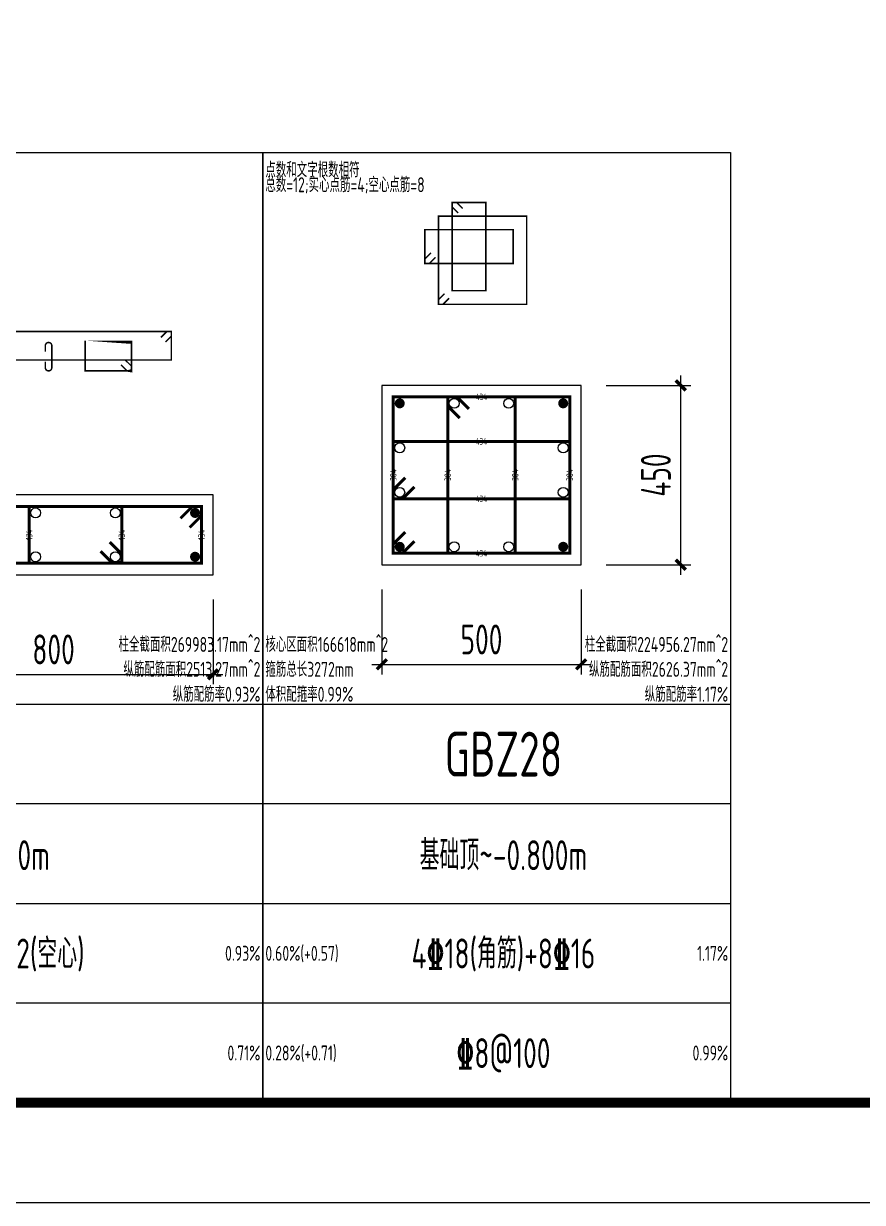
# Model space of a CAD drawing. Extents: x -1712635 to -854203, y -534641 to -21985.
# Drawn here: x -1308601 to -1300185, y -120393 to -108562 of the extents above; entities that cross this region are included whole.
import ezdxf
from ezdxf.enums import TextEntityAlignment as Align

# ---------------------------------------------------------------- set-up
doc = ezdxf.new("R2010")
doc.units = 0
doc.header["$LTSCALE"] = 1000
doc.layers.get('0').update_dxf_attribs({"linetype": 'CONTINUOUS'})
doc.layers.get('Defpoints').update_dxf_attribs({"linetype": 'CONTINUOUS'})
for name, color, linetype in [('-TK', 7, 'CONTINUOUS'), ('COLU_DE_DIM', 3, 'CONTINUOUS'), ('COLU_DE_TH', 7, 'CONTINUOUS'), ('LINK', 6, 'CONTINUOUS'), ('LINK-INDEX', 6, 'CONTINUOUS'), ('REIN', 6, 'CONTINUOUS'), ('TAB', 7, 'CONTINUOUS'), ('TAB_TEXT', 7, 'CONTINUOUS')]:
    doc.layers.add(name, color=color, linetype=linetype)
doc.layers.add('箍筋长度', color=3, linetype='CONTINUOUS', plot=False)
doc.layers.add('配箍校核', color=34, linetype='CONTINUOUS', plot=False)
doc.styles.add('BW_Rein', font='Tssdeng.shx', dxfattribs={"width": 0.7, "bigfont": 'hztxt.shx'})
doc.styles.add('TSSD_DIMENSION', font='Tssdeng.shx', dxfattribs={"width": 0.7, "bigfont": 'tssdchn.shx'})
doc.styles.add('TSSD_REIN', font='tssdeng.shx', dxfattribs={"width": 0.7, "height": 300, "bigfont": 'tssdchn.shx'})
doc.dimstyles.new('TSSD_25_100', dxfattribs={"dimtxt": 300, "dimasz": 100, "dimexe": 100, "dimexo": 250, "dimgap": 100, "dimtad": 1, "dimdec": 0, "dimlfac": 0.25, "dimzin": 0, "dimdsep": 46, "dimtxsty": 'TSSD_DIMENSION', "dimblk": 'ARCHTICK', "dimcen": 0, "dimdle": 100, "dimclrt": 7, "dimadec": 0, "dimazin": 0, "dimtfac": 1, "dimtdec": 0, "dimtix": 1, "dimtmove": 2, "dimatfit": 3, "dimldrblk": 'ARCHTICK', "dimfxl": 0, "dimtolj": 1, "dimtzin": 0, "dimarcsym": 0})

# ---------------------------------------------------------------- blocks, each defined once
blk = doc.blocks.new('_ArchTick')
at = {"color": 0, "const_width": 0.35}
blk.add_lwpolyline([(-0.5, -0.5), (0.5, 0.5)], dxfattribs=at)
blk = doc.blocks.new('*D295')
at = {"layer": 'COLU_DE_DIM', "color": 0, "lineweight": -2}
for p, q in [((-1309900.184408759, -114342.7904348215), (-1309900.184408759, -115192.7904348215)), ((-1306700.182869201, -114342.7904348215), (-1306700.182869201, -115192.7904348215)), ((-1310000.184408759, -115092.7904348215), (-1306600.182869201, -115092.7904348215))]:
    blk.add_line(p, q, dxfattribs=at)
at = {"layer": 'Defpoints', "color": 0}
for p in [(-1309900.184408759, -114092.7904348215), (-1306700.182869201, -114092.7904348215), (-1306700.182869201, -115092.7904348215)]:
    blk.add_point(p, dxfattribs=at)
at = {"layer": 'COLU_DE_DIM', "color": 0, "lineweight": -2, "xscale": 100, "yscale": 100, "zscale": 100, "rotation": 180}
blk.add_blockref('_ArchTick', (-1309900.184408759, -115092.7904348215), dxfattribs=at)
at = {"layer": 'COLU_DE_DIM', "color": 0, "lineweight": -2, "xscale": 100, "yscale": 100, "zscale": 100}
blk.add_blockref('_ArchTick', (-1306700.182869201, -115092.7904348215), dxfattribs=at)
at = {"layer": 'COLU_DE_DIM', "color": 7, "insert": (-1308300.18363898, -114842.7904348215), "char_height": 300, "attachment_point": 5, "style": 'TSSD_DIMENSION'}
blk.add_mtext('\\A1;800', dxfattribs=at)
blk = doc.blocks.new('*D298')
at = {"layer": 'COLU_DE_DIM', "color": 0, "lineweight": -2}
for p, q in [((-1305006.831382752, -114242.7892161272), (-1305006.831382752, -115092.7892161272)), ((-1303006.83686581, -114242.7892161272), (-1303006.83686581, -115092.7892161272)), ((-1305106.831382752, -114992.7892161272), (-1302906.83686581, -114992.7892161272))]:
    blk.add_line(p, q, dxfattribs=at)
at = {"layer": 'Defpoints', "color": 0}
for p in [(-1305006.831382752, -113992.7892161272), (-1303006.83686581, -113992.7892161272), (-1303006.83686581, -114992.7892161272)]:
    blk.add_point(p, dxfattribs=at)
at = {"layer": 'COLU_DE_DIM', "color": 0, "lineweight": -2, "xscale": 100, "yscale": 100, "zscale": 100, "rotation": 180}
blk.add_blockref('_ArchTick', (-1305006.831382752, -114992.7892161272), dxfattribs=at)
at = {"layer": 'COLU_DE_DIM', "color": 0, "lineweight": -2, "xscale": 100, "yscale": 100, "zscale": 100}
blk.add_blockref('_ArchTick', (-1303006.83686581, -114992.7892161272), dxfattribs=at)
at = {"layer": 'COLU_DE_DIM', "color": 7, "insert": (-1304006.834124281, -114742.7892161272), "char_height": 300, "attachment_point": 5, "style": 'TSSD_DIMENSION'}
blk.add_mtext('\\A1;500', dxfattribs=at)
blk = doc.blocks.new('*D299')
at = {"layer": 'COLU_DE_DIM', "color": 0, "lineweight": -2}
for p, q in [((-1302006.83686581, -114092.7892161272), (-1302006.83686581, -112093.1369325765)), ((-1302756.83686581, -112193.1369325765), (-1301906.83686581, -112193.1369325765)), ((-1302756.83686581, -113992.7892161272), (-1301906.83686581, -113992.7892161272))]:
    blk.add_line(p, q, dxfattribs=at)
at = {"layer": 'Defpoints', "color": 0}
for p in [(-1303006.83686581, -112193.1369325765), (-1302006.83686581, -112193.1369325765), (-1303006.83686581, -113992.7892161272)]:
    blk.add_point(p, dxfattribs=at)
at = {"layer": 'COLU_DE_DIM', "color": 0, "lineweight": -2, "xscale": 100, "yscale": 100, "zscale": 100}
for p, rotation in [((-1302006.83686581, -112193.1369325765), 90), ((-1302006.83686581, -113992.7892161272), 270)]:
    blk.add_blockref('_ArchTick', p, dxfattribs=dict(at, rotation=rotation))
at = {"layer": 'COLU_DE_DIM', "color": 7, "insert": (-1302256.83686581, -113092.9630743521), "char_height": 300, "attachment_point": 5, "rotation": 90, "style": 'TSSD_DIMENSION'}
blk.add_mtext('\\A1;450', dxfattribs=at)
blk = doc.blocks.new('A1')
blk.add_lwpolyline([(0, 59400), (0, 0), (84100, 0), (84100, 59400)], close=True)
at = {"const_width": 100}
blk.add_lwpolyline([(2500, 58400), (2500, 1000), (83100, 1000), (83100, 58400)], close=True, dxfattribs=at)

msp = doc.modelspace()

# ---------------------------------------------------------------- linework, layer by layer
at = {"layer": 'COLU_DE_TH'}
msp.add_lwpolyline([(-1309900.184408759, -113292.7904348215), (-1309900.184408759, -111893.1285749106), (-1310700.184408759, -111893.1285749106), (-1310700.184408759, -114092.7904348215), (-1306700.182869201, -114092.7904348215), (-1306700.182869201, -113292.7904348215), (-1309900.184408759, -113292.7904348215)], close=True, dxfattribs=at)
at = {"layer": 'COLU_DE_TH', "color": 7}
msp.add_lwpolyline([(-1305006.831382752, -112193.1369325765), (-1305006.832601438, -112893.1375850542), (-1305006.83442895, -113992.7892161272), (-1303006.83686581, -113992.7904348215), (-1303006.833819602, -112193.1380200414), (-1305006.831382752, -112193.1369325765)], close=True, dxfattribs=at)
at = {"layer": 'LINK', "color": 6, "const_width": 30}
for points in [[(-1304679.910202383, -113757.7894701578), (-1304799.910330321, -113877.7893422195), (-1304891.834253771, -113877.7892862027), (-1304891.831557947, -112308.1369951058), (-1303121.833994789, -112308.1379575154), (-1303121.836690622, -113877.7903647484), (-1304891.834253771, -113877.7892862027), (-1304891.834113738, -113785.8653627935), (-1304771.8339858, -113665.8654907318)], [(-1304225.165850098, -112520.0617082464), (-1304345.16584359, -112400.0617017392), (-1304345.165703561, -112308.1379552214), (-1303668.499849183, -112308.1369973825), (-1303668.502545016, -113877.7894131715), (-1304345.168399385, -113877.7902378148), (-1304345.165703561, -112308.1379552214), (-1304253.241956987, -112308.1378251052), (-1304133.241963494, -112428.1378316124)], [(-1304679.909791743, -113211.2388187128), (-1304799.910033352, -113331.238577103), (-1304891.834043827, -113331.2385210846), (-1304891.831732048, -112754.6877602305), (-1303121.834168867, -112754.6887226401), (-1303121.836480656, -113331.2395996302), (-1304891.834043827, -113331.2385210846), (-1304891.83372974, -113239.3145105528), (-1304771.833488131, -113119.3147521626)]]:
    msp.add_lwpolyline(points, dxfattribs=at)
at = {"layer": 'LINK', "const_width": 30}
for points in [[(-1307027.10675074, -113527.7904348378), (-1306907.106750758, -113407.7904348201), (-1306815.182869219, -113407.7904348206), (-1306815.182869216, -113977.7904348228), (-1310585.18440876, -113977.7904348227), (-1310585.184408759, -113407.7904348206), (-1306815.182869219, -113407.7904348206), (-1306815.182869205, -113499.7143163461), (-1306935.182869187, -113619.7143163638)], [(-1307735.183254091, -113765.8665532809), (-1307615.183254092, -113885.8665532818), (-1307615.183254117, -113977.7904348267), (-1308545.183638974, -113977.7904348273), (-1308545.183638975, -113407.7904348163), (-1307615.183254121, -113407.7904348182), (-1307615.183254117, -113977.7904348267), (-1307707.107135639, -113977.790434827), (-1307827.107135638, -113857.790434826)]]:
    msp.add_lwpolyline(points, dxfattribs=at)
at = {"layer": 'LINK-INDEX', "color": 6, "const_width": 15.00000095367432}
for points in [[(-1304240.999529962, -110463.2715921375), (-1304300.999527077, -110403.2715892523), (-1304300.99945705, -110357.3097157627), (-1303962.666529867, -110357.3092368432), (-1303962.667877783, -111242.1354446717), (-1304301.000804962, -111242.1358569934), (-1304300.99945705, -110357.3097157627), (-1304255.037584085, -110357.309650681), (-1304195.03758697, -110417.3096535662)], [(-1304331.70545104, -111318.7733725508), (-1304391.705514891, -111378.7733087), (-1304437.667476695, -111378.7732806953), (-1304437.666128782, -110493.9471351224), (-1303552.667347209, -110493.9476163272), (-1303552.668695125, -111378.773819968), (-1304437.667476695, -111378.7732806953), (-1304437.667406689, -111332.8113190787), (-1304377.667342838, -111272.8113829295)], [(-1304468.371501202, -110908.8601475705), (-1304528.371622097, -110968.8600266761), (-1304574.333627156, -110968.8599986593), (-1304574.332471267, -110630.5846182353), (-1303689.333689737, -110630.5850994401), (-1303689.334845631, -110968.8605379321), (-1304574.333627156, -110968.8599986593), (-1304574.333470116, -110922.8979934389), (-1304514.333349222, -110862.8981143333)]]:
    msp.add_lwpolyline(points, dxfattribs=at)
at = {"layer": 'LINK-INDEX', "const_width": 15.00000095367432}
for points in [[(-1307223.570383378, -111712.236040032), (-1307163.570383476, -111652.2360399333), (-1307117.608442598, -111652.2360399311), (-1307117.608442596, -111937.2360399365), (-1309002.609212436, -111937.2360399365), (-1309002.609212435, -111652.2360399311), (-1307117.608442598, -111652.2360399311), (-1307117.608442608, -111698.1979806502), (-1307177.608442509, -111758.197980749)], [(-1307577.608634942, -111941.2740990835), (-1307517.608635061, -112001.2740992019), (-1307517.608635064, -112047.236039937), (-1307982.608827502, -112047.2360399372), (-1307982.608827503, -111762.2360399372), (-1307517.608635066, -111762.2360399382), (-1307517.608635064, -112047.236039937), (-1307563.570575959, -112047.2360399187), (-1307623.570575841, -111987.2360398005)]]:
    msp.add_lwpolyline(points, dxfattribs=at)
msp.add_lwpolyline([(-1308382.609019976, -111954.7360399351), (-1308382.609019976, -112014.7360399351, 1), (-1308317.609019976, -112014.7360399351), (-1308317.609019975, -111794.7360399327, 1), (-1308382.609019975, -111794.7360399327), (-1308382.609019975, -111854.7360399327)], format="xyb", dxfattribs=at)
at = {"layer": 'REIN', "color": 6, "const_width": 50}
for points in [[(-1304851.831656961, -112373.1370304491, 1), (-1304801.831656961, -112373.1370304491, 1), (-1304851.831656961, -112373.1370304491)], [(-1303211.834093809, -112373.1379221732, 1), (-1303161.834093809, -112373.1379221732, 1), (-1303211.834093809, -112373.1379221732)], [(-1304851.834154747, -113812.7893258123, 1), (-1304801.834154747, -113812.7893258123, 1), (-1304851.834154747, -113812.7893258123)], [(-1303211.836591604, -113812.7903251426, 1), (-1303161.836591604, -113812.7903251426, 1), (-1303211.836591604, -113812.7903251426)]]:
    msp.add_lwpolyline(points, format="xyb", close=True, dxfattribs=at)
at = {"layer": 'REIN', "const_width": 50}
for points in [[(-1306905.182869206, -113472.7904348206, 1), (-1306855.182869206, -113472.7904348206, 1), (-1306905.182869206, -113472.7904348206)], [(-1306905.182869204, -113912.790434821, 1), (-1306855.182869204, -113912.790434821, 1), (-1306905.182869204, -113912.790434821)]]:
    msp.add_lwpolyline(points, format="xyb", close=True, dxfattribs=at)
at = {"layer": 'REIN', "color": 6}
for centre in [(-1304280.165802577, -112373.13786322), (-1303733.499948193, -112373.1370893996), (-1304826.83195414, -112819.6877955708), (-1303186.834390988, -112819.6886872948), (-1304826.833821707, -113266.2385606907), (-1303186.836258564, -113266.2395600211), (-1304280.168300364, -113812.7901585832), (-1303733.502445988, -113812.7894923691)]:
    msp.add_circle(centre, 50, dxfattribs=at)
at = {"layer": 'REIN'}
for centre in [(-1308480.183638986, -113472.7904348235), (-1307680.183254097, -113472.7904348252), (-1308480.183638986, -113912.7904348262), (-1307680.183254095, -113912.7904348257)]:
    msp.add_circle(centre, 50, dxfattribs=at)
at = {"layer": 'TAB'}
msp.add_lwpolyline([(-1312200.184408759, -109854.0966134835), (-1306200.182869201, -109854.0966134835), (-1306200.182869201, -119392.7904348215), (-1312200.184408759, -119392.7904348215), (-1312200.184408759, -109854.0966134835), (-1312200.184408759, -115392.7904348215), (-1306200.182869201, -115392.7904348215), (-1306200.182869201, -116392.7904348215), (-1312200.184408759, -116392.7904348215), (-1312200.184408759, -117392.7904348215), (-1306200.182869201, -117392.7904348215), (-1306200.182869201, -118392.7904348215), (-1312200.184408759, -118392.7904348215)], dxfattribs=at)
at = {"layer": 'TAB', "color": 7}
msp.add_lwpolyline([(-1306200.182869201, -109854.0966134835), (-1301506.833819602, -109854.0966134835), (-1301506.833819602, -119392.7904348215), (-1306200.182869201, -119392.7904348215), (-1306200.182869201, -109854.0966134835), (-1306200.182869201, -115392.7904348215), (-1301506.833819602, -115392.7904348215), (-1301506.833819602, -116392.7904348215), (-1306200.182869201, -116392.7904348215), (-1306200.182869201, -117392.7904348215), (-1301506.833819602, -117392.7904348215), (-1301506.833819602, -118392.7904348215), (-1306200.182869201, -118392.7904348215)], dxfattribs=at)

# ---------------------------------------------------------------- block references
at = {"layer": '-TK'}
msp.add_blockref('A1', (-1375868.904238457, -120392.7904348215), dxfattribs=at)

# ---------------------------------------------------------------- texts
at = {"layer": 'TAB_TEXT', "color": 7, "style": 'TSSD_REIN', "width": 0.7}
for s, height, p in [('GBZ28', 450, (-1303786.619184796, -115892.7904348215)), ('基础顶~-0.800m', 300, (-1303786.619184796, -116892.7904348215)), ('%%1328@100', 300, (-1303786.619184796, -118892.7904348215))]:
    msp.add_text(s, height=height, dxfattribs=at).set_placement(p, align=Align.MIDDLE)
at = {"layer": 'TAB_TEXT', "style": 'TSSD_REIN', "width": 0.7}
msp.add_text('基础顶~-0.800m', height=300, dxfattribs=at).set_placement((-1309177.917689084, -116892.7904348215), align=Align.MIDDLE)
at = {"layer": 'TAB_TEXT', "color": 1, "style": 'TSSD_REIN', "width": 0.7}
for s, p in [('8%%13216(实心)+8%%13212(空心)', (-1309177.917689084, -117892.7904348215)), ('4%%13218(角筋)+8%%13216', (-1303786.619184796, -117892.7904348215))]:
    msp.add_text(s, height=300, dxfattribs=at).set_placement(p, align=Align.MIDDLE)
at = {"layer": '箍筋长度', "style": 'BW_Rein', "width": 0.7}
for s, rotation, p in [('434', 359.9999688462812, (-1304006.832798611, -112308.1374763106)), ('434', 359.9999688462811, (-1304006.833565259, -112754.688241435)), ('384', 89.99990159645922, (-1304891.832905859, -113092.9631406541)), ('384', 89.99990159646117, (-1304345.167051472, -113092.963455829)), ('384', 89.99990159614485, (-1303668.5011971, -113092.9638459543)), ('384', 89.99990159615423, (-1303121.835342705, -113092.9641611293)), ('434', 359.9999650868943, (-1304006.834537772, -113331.2390603579)), ('134', 90.00000000010004, (-1308545.183638974, -113692.7904348215)), ('134', 90.00000000033349, (-1307615.183254119, -113692.7904348215)), ('134', 90.00000000033349, (-1306815.182869217, -113692.7904348215)), ('434', 359.9999650868924, (-1304006.835454492, -113877.7898254756))]:
    msp.add_text(s, height=65, rotation=rotation, dxfattribs=at).set_placement(p, align=Align.MIDDLE_CENTER)
at = {"layer": '配箍校核', "style": 'BW_Rein', "width": 0.7}
for s, p in [('点数和文字根数相符', (-1306175.182869201, -110104.0966134835)), ('总数=12;实心点筋=4;空心点筋=8', (-1306175.182869201, -110254.0966134835)), ('核心区面积166618mm^ 2', (-1306175.182869201, -114867.7904348215)), ('箍筋总长3272mm', (-1306175.182869201, -115117.7904348215)), ('体积配箍率0.99%', (-1306175.182869201, -115367.7904348215))]:
    msp.add_text(s, height=150, dxfattribs=at).set_placement(p)
for s, p in [('柱全截面积269983.17mm^ 2', (-1306225.182869201, -114867.7904348215)), ('柱全截面积224956.27mm^ 2', (-1301531.833819602, -114867.7904348215)), ('纵筋配筋面积2513.27mm^ 2', (-1306225.182869201, -115117.7904348215)), ('纵筋配筋面积2626.37mm^ 2', (-1301531.833819602, -115117.7904348215)), ('纵筋配筋率0.93%', (-1306225.182869201, -115367.7904348215)), ('纵筋配筋率1.17%', (-1301531.833819602, -115367.7904348215))]:
    msp.add_text(s, height=150, dxfattribs=at).set_placement(p, align=Align.RIGHT)
for s, p in [('0.93%', (-1306225.182869201, -117892.7904348215)), ('1.17%', (-1301531.833819602, -117892.7904348215)), ('0.71%', (-1306225.182869201, -118892.7904348215)), ('0.99%', (-1301531.833819602, -118892.7904348215))]:
    msp.add_text(s, height=150, dxfattribs=at).set_placement(p, align=Align.MIDDLE_RIGHT)
for s, p in [('0.60%(+0.57)', (-1306175.182869201, -117892.7904348215)), ('0.28%(+0.71)', (-1306175.182869201, -118892.7904348215))]:
    msp.add_text(s, height=150, dxfattribs=at).set_placement(p, align=Align.MIDDLE_LEFT)

# ---------------------------------------------------------------- dimensions: what is measured, and where the dimension line sits
at = {"layer": 'COLU_DE_DIM'}
dim = msp.add_linear_dim(base=(-1302006.83686581, -112193.1369325765), p1=(-1303006.83686581, -113992.7892161272), p2=(-1303006.83686581, -112193.1369325765), angle=89.9999998932783, dimstyle='TSSD_25_100', dxfattribs=at)
dim.commit()
dim.dimension.update_dxf_attribs({"geometry": '*D299', "text_midpoint": (-1302256.83686581, -113092.9630743521)})
for base, p1, p2, picture, middle in [((-1303006.83686581, -114992.7892161272), (-1305006.831382752, -113992.7892161272), (-1303006.83686581, -113992.7892161272), '*D298', (-1304006.834124281, -114742.7892161272)), ((-1306700.182869201, -115092.7904348215), (-1309900.184408759, -114092.7904348215), (-1306700.182869201, -114092.7904348215), '*D295', (-1308300.18363898, -114842.7904348215))]:
    dim = msp.add_linear_dim(base=base, p1=p1, p2=p2, dimstyle='TSSD_25_100', dxfattribs=at)
    dim.commit()
    dim.dimension.update_dxf_attribs({"geometry": picture, "text_midpoint": middle})

doc.saveas('drawing.dxf')
